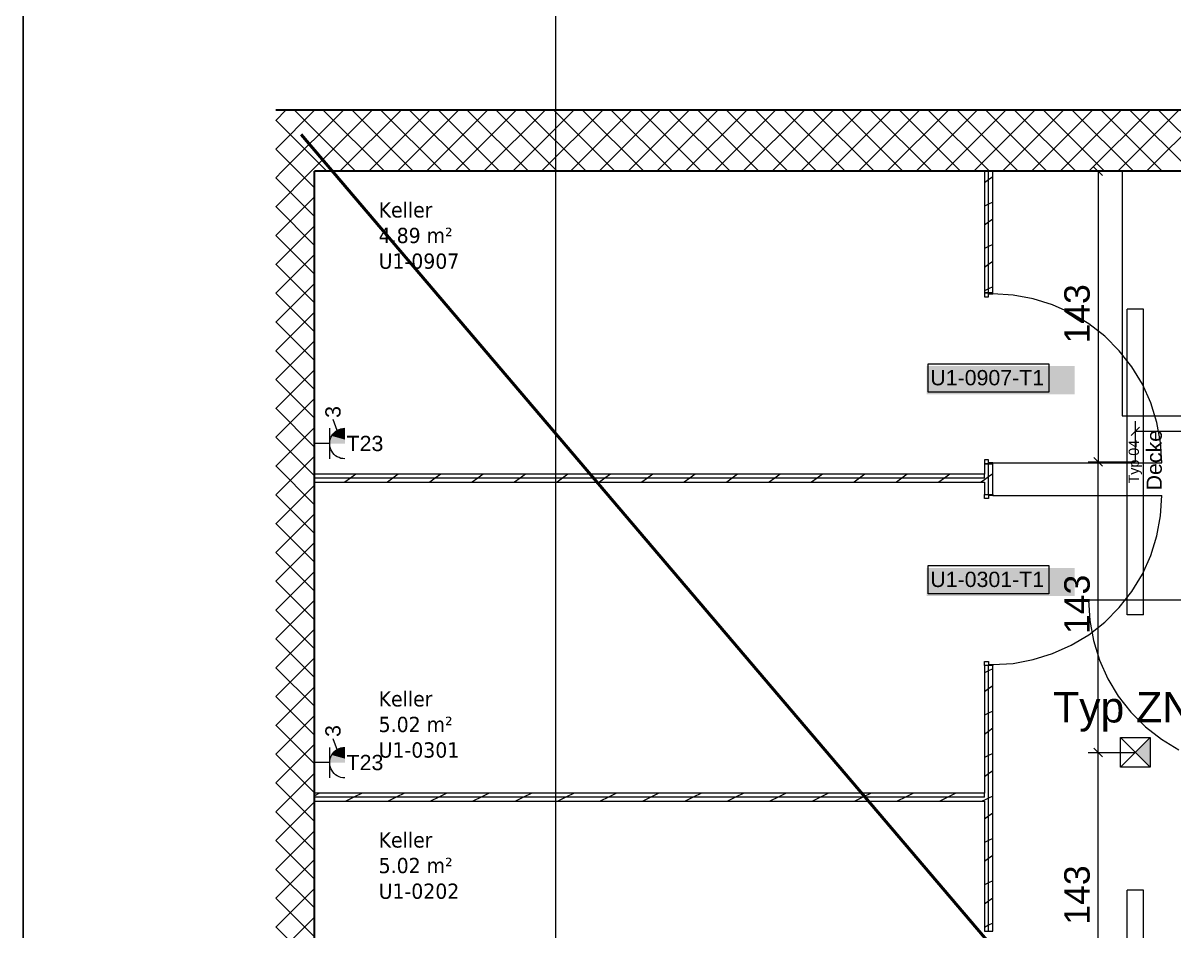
# Model space of a CAD drawing. Extents: x -1132 to 613, y -179 to 712.
# Drawn here: x -1132.4 to -1019.4, y 454.9 to 544 of the extents above; entities that cross this region are included whole.
import ezdxf
from ezdxf.lldxf.tags import DXFTag

# ---------------------------------------------------------------- set-up
doc = ezdxf.new("R2010")
doc.units = 0
doc.layers.get('0').update_dxf_attribs({"lineweight": 13})
for name, color, linetype, lineweight in [('A-AREA-____-IDEN', 7, 'Continuous', 5), ('A-DETL-GENF-HDLN', 7, '_Verdeckte Linien_', 9), ('A-DOOR-____-IDEN', 7, 'Continuous', 5), ('A-DOOR-FRAM-MCUT', 7, 'Continuous', 9), ('A-DOOR-OPNG-OTLN', 7, 'Continuous', 9), ('A-WALL-____-MCUT', 7, 'Continuous', 35), ('A-WALL-____-PATT', 7, 'Continuous', 35), ('A-WALL-FNSH-MCUT', 7, 'Continuous', 35), ('S-GRID-____-OTLN', 7, 'Continuous', 5)]:
    doc.layers.add(name, color=color, linetype=linetype, lineweight=lineweight)
for name, color, linetype, lineweight, true_color in [('EL01_VVV_Mass', 7, 'Continuous', 13, 0xb2b200), ('EL01_WAN_Kraft', 1, 'Continuous', 13, 0xff0000), ('EL01_WAN_Leuchten', 7, 'Continuous', 13, 0x0080ff), ('EL01_WAN_Leuchtentyp', 7, 'Continuous', 13, 0x0099ff), ('EL01_WAN_Notbeleuchtungen', 7, 'Continuous', 13, 0x009900), ('EL01_WAN_Notbeleuchtungentyp', 7, 'Continuous', 13, 0x009900), ('X_Geometrie', 3, 'Continuous', 50, 0x00ff00)]:
    doc.layers.add(name, color=color, linetype=linetype, lineweight=lineweight, true_color=true_color)
doc.styles.get("Standard").update_dxf_attribs({"font": 'arial.ttf'})
tags = doc.linetypes.add('_Rasterlinie_', pattern=[0.375, 0.2, -0.05, 0.075, -0.05]).pattern_tags.tags
tags[10:11] = [DXFTag(74, 4), DXFTag(75, 0), DXFTag(340, '0'), DXFTag(46, 1.0), DXFTag(50, 0.0), DXFTag(44, 0.0), DXFTag(45, 0.0)]
tags[8:9] = [DXFTag(74, 4), DXFTag(75, 0), DXFTag(340, '0'), DXFTag(46, 1.0), DXFTag(50, 0.0), DXFTag(44, 0.0), DXFTag(45, 0.0)]
tags[6:7] = [DXFTag(74, 4), DXFTag(75, 0), DXFTag(340, '0'), DXFTag(46, 1.0), DXFTag(50, 0.0), DXFTag(44, 0.0), DXFTag(45, 0.0)]
tags[4:5] = [DXFTag(74, 4), DXFTag(75, 0), DXFTag(340, '0'), DXFTag(46, 1.0), DXFTag(50, 0.0), DXFTag(44, 0.0), DXFTag(45, 0.0)]
tags = doc.linetypes.add('_Verdeckte Linien_', pattern=[0.15, 0.1, -0.05]).pattern_tags.tags
tags[6:7] = [DXFTag(74, 4), DXFTag(75, 0), DXFTag(340, '0'), DXFTag(46, 1.0), DXFTag(50, 0.0), DXFTag(44, 0.0), DXFTag(45, 0.0)]
tags[4:5] = [DXFTag(74, 4), DXFTag(75, 0), DXFTag(340, '0'), DXFTag(46, 1.0), DXFTag(50, 0.0), DXFTag(44, 0.0), DXFTag(45, 0.0)]

# ---------------------------------------------------------------- blocks, each defined once
blk = doc.blocks.new('Referenz-A0UNPDE96I', base_point=(-1115.89, -117.37))
at = {"layer": 'A-DETL-GENF-HDLN', "color": 0, "linetype": '_Verdeckte Linien_', "ltscale": 0.13}
for p, q in [((-1011.51, 529.48), (-1024.51, 529.48)), ((-1024.51, 529.48), (-1024.51, 505.48)), ((-1024.51, 505.48), (-992.51, 505.48))]:
    blk.add_line(p, q, dxfattribs=at)
at = {"layer": 'A-DOOR-____-IDEN', "color": 0, "linetype": 'Continuous', "ltscale": 0.13}
for p, q in [((-1043.54, 510.59), (-1031.7, 510.59)), ((-1043.54, 507.81), (-1043.54, 510.59)), ((-1031.7, 510.59), (-1031.7, 507.81)), ((-1031.7, 507.81), (-1043.54, 507.81)), ((-1043.54, 490.79), (-1031.7, 490.79)), ((-1043.54, 488.01), (-1043.54, 490.79)), ((-1031.7, 490.79), (-1031.7, 488.01)), ((-1031.7, 488.01), (-1043.54, 488.01))]:
    blk.add_line(p, q, dxfattribs=at)
at = {"layer": 'A-DOOR-____-IDEN', "color": 7, "linetype": 'Continuous', "ltscale": 0.13, "true_color": 0xffffff}
for points in [[(-1043.71, 507.59), (-1029.17, 507.59), (-1043.71, 510.35)], [(-1029.17, 507.59), (-1043.71, 510.35), (-1029.17, 510.35)], [(-1043.71, 487.79), (-1029.17, 487.79), (-1043.71, 490.55)], [(-1029.17, 487.79), (-1043.71, 490.55), (-1029.17, 490.55)]]:
    blk.add_solid(points, dxfattribs=at)
at = {"layer": 'A-DOOR-FRAM-MCUT', "color": 0, "linetype": 'Continuous', "ltscale": 0.13}
for p, q in [((-1037.21, 517.55), (-1038.01, 517.55)), ((-1038.01, 517.55), (-1038.01, 517.15)), ((-1038.01, 517.15), (-1037.61, 517.15)), ((-1037.61, 517.15), (-1037.61, 517.45)), ((-1037.61, 517.45), (-1037.21, 517.45)), ((-1037.21, 517.45), (-1037.21, 517.55)), ((-1037.61, 501.15), (-1038.01, 501.15)), ((-1038.01, 501.15), (-1038.01, 500.75)), ((-1038.01, 500.75), (-1037.21, 500.75)), ((-1037.61, 500.85), (-1037.61, 501.15)), ((-1037.21, 500.85), (-1037.61, 500.85)), ((-1037.21, 500.75), (-1037.21, 500.85)), ((-1038.01, 497.75), (-1037.21, 497.75)), ((-1038.01, 497.35), (-1038.01, 497.75)), ((-1037.61, 497.35), (-1038.01, 497.35)), ((-1037.61, 497.65), (-1037.61, 497.35)), ((-1037.21, 497.65), (-1037.61, 497.65)), ((-1037.21, 497.75), (-1037.21, 497.65)), ((-1038.01, 481.35), (-1037.61, 481.35)), ((-1038.01, 480.95), (-1038.01, 481.35)), ((-1037.21, 480.95), (-1038.01, 480.95)), ((-1037.61, 481.35), (-1037.61, 481.05)), ((-1037.61, 481.05), (-1037.21, 481.05)), ((-1037.21, 481.05), (-1037.21, 480.95))]:
    blk.add_line(p, q, dxfattribs=at)
at = {"layer": 'A-DOOR-OPNG-OTLN', "color": 0, "linetype": 'Continuous', "ltscale": 0.13}
for p, q in [((-1035.21, 517.33), (-1037.21, 517.45)), ((-1033.24, 516.97), (-1035.21, 517.33)), ((-1031.33, 516.37), (-1033.24, 516.97)), ((-1029.5, 515.55), (-1031.33, 516.37)), ((-1027.78, 514.51), (-1029.5, 515.55)), ((-1026.21, 513.28), (-1027.78, 514.51)), ((-1024.79, 511.86), (-1026.21, 513.28)), ((-1023.55, 510.28), (-1024.79, 511.86)), ((-1022.52, 508.57), (-1023.55, 510.28)), ((-1021.69, 506.74), (-1022.52, 508.57)), ((-1021.1, 504.83), (-1021.69, 506.74)), ((-1020.74, 502.85), (-1021.1, 504.83)), ((-1020.61, 500.85), (-1020.74, 502.85)), ((-1037.21, 500.85), (-1020.61, 500.85)), ((-1037.21, 497.65), (-1020.61, 497.65)), ((-1020.74, 495.65), (-1020.61, 497.65)), ((-1021.1, 493.68), (-1020.74, 495.65)), ((-1021.69, 491.77), (-1021.1, 493.68)), ((-1022.52, 489.94), (-1021.69, 491.77)), ((-1023.55, 488.22), (-1022.52, 489.94)), ((-1024.79, 486.65), (-1023.55, 488.22)), ((-1011.21, 487.38), (-1027.81, 487.38)), ((-1027.81, 487.38), (-1027.69, 485.38)), ((-1026.21, 485.23), (-1024.79, 486.65)), ((-1027.78, 483.99), (-1026.21, 485.23)), ((-1027.69, 485.38), (-1027.33, 483.41)), ((-1029.5, 482.95), (-1027.78, 483.99)), ((-1031.33, 482.13), (-1029.5, 482.95)), ((-1027.33, 483.41), (-1026.74, 481.49)), ((-1035.21, 481.17), (-1033.24, 481.54)), ((-1033.24, 481.54), (-1031.33, 482.13)), ((-1026.74, 481.49), (-1025.91, 479.66)), ((-1037.21, 481.05), (-1035.21, 481.17)), ((-1025.91, 479.66), (-1024.88, 477.95)), ((-1024.88, 477.95), (-1023.64, 476.37)), ((-1023.64, 476.37), (-1022.22, 474.95)), ((-1022.22, 474.95), (-1020.64, 473.72)), ((-1020.64, 473.72), (-1018.93, 472.68))]:
    blk.add_line(p, q, dxfattribs=at)
at = {"layer": 'A-WALL-____-MCUT', "color": 0, "linetype": 'Continuous', "ltscale": 0.35}
for p, q in [((-846.41, 535.48), (-1107.61, 535.48)), ((-1103.81, 498.95), (-1103.81, 529.48)), ((-992.51, 529.48), (-1103.81, 529.48)), ((-1103.81, 373.68), (-1103.81, 498.95))]:
    blk.add_line(p, q, dxfattribs=at)
at = {"layer": 'A-WALL-____-MCUT', "color": 0, "linetype": 'Continuous', "lineweight": 9, "ltscale": 0.13}
for p, q in [((-1037.61, 517.55), (-1037.61, 529.48)), ((-1037.61, 497.75), (-1037.61, 500.75)), ((-1038.01, 499.35), (-1038.01, 499.75)), ((-1038.01, 499.35), (-1103.81, 499.35)), ((-1037.61, 454.9), (-1037.61, 480.95)), ((-1038.01, 468.03), (-1103.81, 468.03)), ((-1038.01, 468.03), (-1038.01, 468.43))]:
    blk.add_line(p, q, dxfattribs=at)
at = {"layer": 'A-WALL-____-PATT', "color": 0, "linetype": 'Continuous', "lineweight": 9, "ltscale": 0.13}
for p, q in [((-1107.61, 534.48), (-1106.62, 535.48)), ((-1107.61, 531.65), (-1103.79, 535.48)), ((-1106.96, 529.48), (-1100.96, 535.48)), ((-1099.77, 529.48), (-1105.77, 535.48)), ((-1104.13, 529.48), (-1098.13, 535.48)), ((-1096.94, 529.48), (-1102.94, 535.48)), ((-1101.3, 529.48), (-1095.3, 535.48)), ((-1094.11, 529.48), (-1100.11, 535.48)), ((-1098.47, 529.48), (-1092.47, 535.48)), ((-1091.28, 529.48), (-1097.28, 535.48)), ((-1095.65, 529.48), (-1089.65, 535.48)), ((-1088.46, 529.48), (-1094.46, 535.48)), ((-1092.82, 529.48), (-1086.82, 535.48)), ((-1085.63, 529.48), (-1091.63, 535.48)), ((-1089.99, 529.48), (-1083.99, 535.48)), ((-1082.8, 529.48), (-1088.8, 535.48)), ((-1087.16, 529.48), (-1081.16, 535.48)), ((-1079.97, 529.48), (-1085.97, 535.48)), ((-1084.33, 529.48), (-1078.33, 535.48)), ((-1077.14, 529.48), (-1083.14, 535.48)), ((-1081.5, 529.48), (-1075.5, 535.48)), ((-1074.31, 529.48), (-1080.31, 535.48)), ((-1078.68, 529.48), (-1072.68, 535.48)), ((-1071.48, 529.48), (-1077.48, 535.48)), ((-1075.85, 529.48), (-1069.85, 535.48)), ((-1068.66, 529.48), (-1074.66, 535.48)), ((-1073.02, 529.48), (-1067.02, 535.48)), ((-1065.83, 529.48), (-1071.83, 535.48)), ((-1070.19, 529.48), (-1064.19, 535.48)), ((-1063, 529.48), (-1069, 535.48)), ((-1067.36, 529.48), (-1061.36, 535.48)), ((-1060.17, 529.48), (-1066.17, 535.48)), ((-1064.53, 529.48), (-1058.53, 535.48)), ((-1057.34, 529.48), (-1063.34, 535.48)), ((-1061.7, 529.48), (-1055.7, 535.48)), ((-1054.51, 529.48), (-1060.51, 535.48)), ((-1058.88, 529.48), (-1052.88, 535.48)), ((-1051.69, 529.48), (-1057.69, 535.48)), ((-1056.05, 529.48), (-1050.05, 535.48)), ((-1048.86, 529.48), (-1054.86, 535.48)), ((-1053.22, 529.48), (-1047.22, 535.48)), ((-1046.03, 529.48), (-1052.03, 535.48)), ((-1050.39, 529.48), (-1044.39, 535.48)), ((-1043.2, 529.48), (-1049.2, 535.48)), ((-1047.56, 529.48), (-1041.56, 535.48)), ((-1040.37, 529.48), (-1046.37, 535.48)), ((-1044.73, 529.48), (-1038.73, 535.48)), ((-1037.54, 529.48), (-1043.54, 535.48)), ((-1041.91, 529.48), (-1035.91, 535.48)), ((-1034.71, 529.48), (-1040.71, 535.48)), ((-1039.08, 529.48), (-1033.08, 535.48)), ((-1031.89, 529.48), (-1037.89, 535.48)), ((-1036.25, 529.48), (-1030.25, 535.48)), ((-1029.06, 529.48), (-1035.06, 535.48)), ((-1033.42, 529.48), (-1027.42, 535.48)), ((-1026.23, 529.48), (-1032.23, 535.48)), ((-1030.59, 529.48), (-1024.59, 535.48)), ((-1023.4, 529.48), (-1029.4, 535.48)), ((-1027.76, 529.48), (-1021.76, 535.48)), ((-1020.57, 529.48), (-1026.57, 535.48)), ((-1024.94, 529.48), (-1018.94, 535.48)), ((-1017.74, 529.48), (-1023.74, 535.48)), ((-1022.11, 529.48), (-1016.11, 535.48)), ((-1014.92, 529.48), (-1020.92, 535.48)), ((-1102.6, 529.48), (-1107.61, 534.49)), ((-1105.43, 529.48), (-1107.61, 531.66)), ((-1107.61, 528.83), (-1106.96, 529.48)), ((-1107.61, 526), (-1104.13, 529.48)), ((-1103.81, 527.87), (-1105.43, 529.48)), ((-1037.21, 528.95), (-1037.61, 528.65)), ((-1103.81, 525.04), (-1107.61, 528.84)), ((-1037.61, 528.65), (-1038.01, 528.35)), ((-1107.61, 523.17), (-1103.81, 526.97)), ((-1103.81, 522.21), (-1107.61, 526.01)), ((-1037.61, 526.26), (-1038.01, 526.06)), ((-1037.21, 526.46), (-1037.61, 526.26)), ((-1037.61, 524.48), (-1038.01, 524.18)), ((-1037.21, 524.78), (-1037.61, 524.48)), ((-1107.61, 520.34), (-1103.81, 524.14)), ((-1103.81, 519.38), (-1107.61, 523.18)), ((-1037.61, 522.09), (-1038.01, 521.89)), ((-1037.21, 522.29), (-1037.61, 522.09)), ((-1107.61, 517.51), (-1103.81, 521.31)), ((-1103.81, 516.55), (-1107.61, 520.35)), ((-1037.61, 520.32), (-1038.01, 520.02)), ((-1037.21, 520.62), (-1037.61, 520.32)), ((-1107.61, 514.68), (-1103.81, 518.48)), ((-1037.61, 517.93), (-1038.01, 517.73)), ((-1037.21, 518.13), (-1037.61, 517.93)), ((-1103.81, 513.73), (-1107.61, 517.52)), ((-1107.61, 511.85), (-1103.81, 515.65)), ((-1103.81, 510.9), (-1107.61, 514.69)), ((-1107.61, 509.03), (-1103.81, 512.82)), ((-1103.81, 508.07), (-1107.61, 511.87)), ((-1107.61, 506.2), (-1103.81, 510)), ((-1103.81, 505.24), (-1107.61, 509.04)), ((-1107.61, 503.37), (-1103.81, 507.17)), ((-1103.81, 502.41), (-1107.61, 506.21)), ((-1107.61, 500.54), (-1103.81, 504.34)), ((-1103.81, 499.58), (-1107.61, 503.38)), ((-1107.61, 497.71), (-1103.81, 501.51)), ((-1103.81, 496.75), (-1107.61, 500.55)), ((-1099.74, 499.75), (-1100.27, 499.35)), ((-1095.58, 499.75), (-1096.11, 499.35)), ((-1091.41, 499.75), (-1091.94, 499.35)), ((-1087.25, 499.75), (-1087.78, 499.35)), ((-1083.08, 499.75), (-1083.61, 499.35)), ((-1078.92, 499.75), (-1079.45, 499.35)), ((-1074.75, 499.75), (-1075.28, 499.35)), ((-1070.59, 499.75), (-1071.12, 499.35)), ((-1066.42, 499.75), (-1066.95, 499.35)), ((-1062.26, 499.75), (-1062.79, 499.35)), ((-1058.09, 499.75), (-1058.62, 499.35)), ((-1053.93, 499.75), (-1054.46, 499.35)), ((-1049.76, 499.75), (-1050.29, 499.35)), ((-1045.6, 499.75), (-1046.13, 499.35)), ((-1041.43, 499.75), (-1041.96, 499.35)), ((-1037.61, 499.49), (-1038.01, 499.19)), ((-1037.21, 499.79), (-1037.61, 499.49)), ((-1107.61, 494.88), (-1103.81, 498.68)), ((-1100.27, 499.35), (-1100.81, 498.95)), ((-1096.11, 499.35), (-1096.64, 498.95)), ((-1091.94, 499.35), (-1092.48, 498.95)), ((-1087.78, 499.35), (-1088.31, 498.95)), ((-1083.61, 499.35), (-1084.15, 498.95)), ((-1079.45, 499.35), (-1079.98, 498.95)), ((-1075.28, 499.35), (-1075.82, 498.95)), ((-1071.12, 499.35), (-1071.65, 498.95)), ((-1066.95, 499.35), (-1067.49, 498.95)), ((-1062.79, 499.35), (-1063.32, 498.95)), ((-1058.62, 499.35), (-1059.16, 498.95)), ((-1054.46, 499.35), (-1054.99, 498.95)), ((-1050.29, 499.35), (-1050.83, 498.95)), ((-1046.13, 499.35), (-1046.66, 498.95)), ((-1041.96, 499.35), (-1042.5, 498.95)), ((-1038.01, 499.19), (-1038.33, 498.95)), ((-1103.81, 493.93), (-1107.61, 497.72)), ((-1107.61, 492.06), (-1103.81, 495.85)), ((-1103.81, 491.1), (-1107.61, 494.9)), ((-1107.61, 489.23), (-1103.81, 493.03)), ((-1103.81, 488.27), (-1107.61, 492.07)), ((-1107.61, 486.4), (-1103.81, 490.2)), ((-1103.81, 485.44), (-1107.61, 489.24)), ((-1107.61, 483.57), (-1103.81, 487.37)), ((-1103.81, 482.61), (-1107.61, 486.41)), ((-1107.61, 480.74), (-1103.81, 484.54)), ((-1103.81, 479.78), (-1107.61, 483.58)), ((-1107.61, 477.91), (-1103.81, 481.71)), ((-1103.81, 476.96), (-1107.61, 480.75)), ((-1037.61, 480.45), (-1038.01, 480.25)), ((-1037.21, 480.65), (-1037.61, 480.45)), ((-1107.61, 475.09), (-1103.81, 478.88)), ((-1037.61, 478.67), (-1038.01, 478.37)), ((-1037.21, 478.97), (-1037.61, 478.67)), ((-1103.81, 474.13), (-1107.61, 477.92)), ((-1107.61, 472.26), (-1103.81, 476.05)), ((-1037.61, 476.28), (-1038.01, 476.08)), ((-1037.21, 476.48), (-1037.61, 476.28)), ((-1103.81, 471.3), (-1107.61, 475.1)), ((-1037.21, 474.8), (-1037.61, 474.5)), ((-1037.61, 474.5), (-1038.01, 474.2)), ((-1107.61, 469.43), (-1103.81, 473.23)), ((-1103.81, 468.47), (-1107.61, 472.27)), ((-1037.61, 472.12), (-1038.01, 471.92)), ((-1037.21, 472.32), (-1037.61, 472.12)), ((-1107.61, 466.6), (-1103.81, 470.4)), ((-1037.61, 470.34), (-1038.01, 470.04)), ((-1037.21, 470.64), (-1037.61, 470.34)), ((-1103.81, 465.64), (-1107.61, 469.44)), ((-1103.3, 468.43), (-1103.81, 468.17)), ((-1099.93, 468.03), (-1100.73, 467.63)), ((-1099.13, 468.43), (-1099.93, 468.03)), ((-1095.77, 468.03), (-1096.57, 467.63)), ((-1094.97, 468.43), (-1095.77, 468.03)), ((-1091.6, 468.03), (-1092.4, 467.63)), ((-1090.8, 468.43), (-1091.6, 468.03)), ((-1087.44, 468.03), (-1088.24, 467.63)), ((-1086.64, 468.43), (-1087.44, 468.03)), ((-1083.27, 468.03), (-1084.07, 467.63)), ((-1082.47, 468.43), (-1083.27, 468.03)), ((-1079.11, 468.03), (-1079.91, 467.63)), ((-1078.31, 468.43), (-1079.11, 468.03)), ((-1074.94, 468.03), (-1075.74, 467.63)), ((-1074.14, 468.43), (-1074.94, 468.03)), ((-1070.78, 468.03), (-1071.58, 467.63)), ((-1069.98, 468.43), (-1070.78, 468.03)), ((-1066.61, 468.03), (-1067.41, 467.63)), ((-1065.81, 468.43), (-1066.61, 468.03)), ((-1062.45, 468.03), (-1063.25, 467.63)), ((-1061.65, 468.43), (-1062.45, 468.03)), ((-1058.28, 468.03), (-1059.08, 467.63)), ((-1057.48, 468.43), (-1058.28, 468.03)), ((-1054.12, 468.03), (-1054.92, 467.63)), ((-1053.32, 468.43), (-1054.12, 468.03)), ((-1049.95, 468.03), (-1050.75, 467.63)), ((-1049.15, 468.43), (-1049.95, 468.03)), ((-1045.79, 468.03), (-1046.59, 467.63)), ((-1044.99, 468.43), (-1045.79, 468.03)), ((-1041.62, 468.03), (-1042.42, 467.63)), ((-1040.82, 468.43), (-1041.62, 468.03)), ((-1037.61, 467.95), (-1038.01, 467.75)), ((-1037.21, 468.15), (-1037.61, 467.95)), ((-1107.61, 463.77), (-1103.81, 467.57)), ((-1038.01, 467.75), (-1038.26, 467.63)), ((-1103.81, 462.81), (-1107.61, 466.61)), ((-1037.61, 466.17), (-1038.01, 465.87)), ((-1037.21, 466.47), (-1037.61, 466.17)), ((-1107.61, 460.94), (-1103.81, 464.74)), ((-1103.81, 459.99), (-1107.61, 463.78)), ((-1037.61, 463.79), (-1038.01, 463.59)), ((-1037.21, 463.99), (-1037.61, 463.79)), ((-1037.21, 462.31), (-1037.61, 462.01)), ((-1107.61, 458.11), (-1103.81, 461.91)), ((-1037.61, 462.01), (-1038.01, 461.71)), ((-1103.81, 457.16), (-1107.61, 460.95)), ((-1107.61, 455.29), (-1103.81, 459.08)), ((-1037.61, 459.62), (-1038.01, 459.42)), ((-1037.21, 459.82), (-1037.61, 459.62)), ((-1103.81, 454.33), (-1107.61, 458.13)), ((-1037.61, 457.84), (-1038.01, 457.54)), ((-1037.21, 458.14), (-1037.61, 457.84)), ((-1107.61, 452.46), (-1103.81, 456.26)), ((-1037.61, 455.46), (-1038.01, 455.26)), ((-1037.21, 455.66), (-1037.61, 455.46)), ((-1103.81, 451.5), (-1107.61, 455.3))]:
    blk.add_line(p, q, dxfattribs=at)
at = {"layer": 'A-WALL-FNSH-MCUT', "color": 0, "linetype": 'Continuous', "lineweight": 9, "ltscale": 0.13}
for p, q in [((-1038.01, 529.48), (-1038.01, 517.55)), ((-1037.21, 517.55), (-1037.21, 529.48)), ((-1038.01, 517.55), (-1037.21, 517.55)), ((-1038.01, 500.75), (-1038.01, 499.75)), ((-1037.21, 500.75), (-1038.01, 500.75)), ((-1037.21, 497.75), (-1037.21, 500.75)), ((-1038.01, 499.75), (-1103.81, 499.75)), ((-1103.81, 498.95), (-1038.01, 498.95)), ((-1038.01, 498.95), (-1038.01, 497.75)), ((-1038.01, 497.75), (-1037.21, 497.75)), ((-1038.01, 480.95), (-1038.01, 468.43)), ((-1037.21, 480.95), (-1038.01, 480.95)), ((-1037.21, 454.9), (-1037.21, 480.95)), ((-1038.01, 468.43), (-1103.81, 468.43)), ((-1103.81, 467.63), (-1038.01, 467.63)), ((-1038.01, 467.63), (-1038.01, 454.9)), ((-1038.01, 454.9), (-1037.21, 454.9))]:
    blk.add_line(p, q, dxfattribs=at)
at = {"layer": 'S-GRID-____-OTLN', "color": 0, "linetype": '_Rasterlinie_', "ltscale": 0.13}
blk.add_line((-1080.11, -113.6), (-1080.11, 631.48), dxfattribs=at)
at = {"layer": 'X_Geometrie', "color": 0, "linetype": 'Continuous', "ltscale": 0.5}
blk.add_line((-1105.11, 533.1), (-970.88, 375.45), dxfattribs=at)
at = {"layer": 'A-AREA-____-IDEN', "color": 0, "linetype": 'Continuous', "ltscale": 0.13, "char_height": 1.5, "attachment_point": 1}
for s, insert in [('{\\W0.9;\\fVerdana;Keller}', (-1097.5, 526.44)), ('{\\W0.9;\\fVerdana;4.89 m²}', (-1097.5, 523.93)), ('{\\W0.9;\\fVerdana;U1-0907}', (-1097.5, 521.41)), ('{\\W0.9;\\fVerdana;Keller}', (-1097.5, 478.44)), ('{\\W0.9;\\fVerdana;5.02 m²}', (-1097.5, 475.93)), ('{\\W0.9;\\fVerdana;U1-0301}', (-1097.5, 473.42)), ('{\\W0.9;\\fVerdana;Keller}', (-1097.5, 464.59)), ('{\\W0.9;\\fVerdana;5.02 m²}', (-1097.5, 462.08)), ('{\\W0.9;\\fVerdana;U1-0202}', (-1097.5, 459.56))]:
    blk.add_mtext(s, dxfattribs=dict(at, insert=insert))
at = {"layer": 'A-DOOR-____-IDEN', "color": 0, "linetype": 'Continuous', "ltscale": 0.13, "char_height": 1.5, "attachment_point": 1}
for s, insert in [('{\\fArial;U1-0907-T1}', (-1043.34, 509.97)), ('{\\fArial;U1-0301-T1}', (-1043.34, 490.17))]:
    blk.add_mtext(s, dxfattribs=dict(at, insert=insert))
blk = doc.blocks.new('LED-Langfeldleuchte 37W-A0UNPDZV6I', base_point=(-1024.01, 428.9))
at = {"color": 0, "lineweight": -2}
for p, q in [((-1024.01, 428.9), (-1024.01, 458.9)), ((-1022.41, 458.9), (-1024.01, 458.9)), ((-1022.41, 428.9), (-1022.41, 458.9)), ((-1022.41, 428.9), (-1024.01, 428.9))]:
    blk.add_line(p, q, dxfattribs=at)
blk = doc.blocks.new('LED-Langfeldleuchte 37W-A0UNPE0V6I', base_point=(-1024.01, 485.95))
at = {"color": 0, "lineweight": -2}
for p, q in [((-1024.01, 485.95), (-1024.01, 515.95)), ((-1022.41, 515.95), (-1024.01, 515.95)), ((-1022.41, 485.95), (-1022.41, 515.95)), ((-1022.41, 485.95), (-1024.01, 485.95))]:
    blk.add_line(p, q, dxfattribs=at)
blk = doc.blocks.new('Bemerkung 1-A0UNPE0X6I', base_point=(-1023.86, 498.84))
at = {"color": 0, "lineweight": -2, "insert": (-1023.86, 498.84), "char_height": 1, "attachment_point": 1, "rotation": 90}
blk.add_mtext('{\\fArial;Typ 04}', dxfattribs=at)
blk = doc.blocks.new('Absolute Höhe-A0UNPE0Z6I', base_point=(-1022.11, 498.15))
at = {"color": 0, "lineweight": -2, "insert": (-1022.11, 498.15), "char_height": 1.5, "attachment_point": 1, "rotation": 90}
blk.add_mtext('{\\fArial;Decke}', dxfattribs=at)
blk = doc.blocks.new('Notleuchte eckig-A0UNPEJH6I', base_point=(-1024.67, 470.97))
at = {"color": 0, "lineweight": -2}
for p, q in [((-1024.67, 473.89), (-1021.75, 470.97)), ((-1024.67, 470.97), (-1021.75, 473.89)), ((-1024.67, 470.97), (-1024.67, 473.89)), ((-1024.67, 473.89), (-1021.75, 473.89)), ((-1021.75, 473.89), (-1021.75, 470.97)), ((-1021.75, 470.97), (-1024.67, 470.97))]:
    blk.add_line(p, q, dxfattribs=at)
for points in [[(-1021.75, 472.43), (-1023.21, 472.43), (-1021.75, 473.89)], [(-1021.75, 470.97), (-1021.75, 472.43), (-1023.21, 472.43)]]:
    blk.add_solid(points, dxfattribs=at)
blk = doc.blocks.new('Bemerkung 1-A0UNPEJJ6I', base_point=(-1031.28, 475.37))
at = {"color": 0, "lineweight": -2, "insert": (-1031.28, 478.37), "char_height": 3, "attachment_point": 1}
blk.add_mtext('{\\fArial;Typ ZN1}', dxfattribs=at)
blk = doc.blocks.new('Maß-A0UNPF8B6I', base_point=(-1030.19, 443.49))
at = {"color": 0, "lineweight": -2}
for p, q in [((-1027.85, 472.43), (-1023.21, 472.43)), ((-1027.27, 472.84), (-1026.44, 472.01)), ((-1026.85, 443.9), (-1026.85, 472.43)), ((-1027.27, 444.32), (-1026.44, 443.49)), ((-1027.85, 443.9), (-1023.21, 443.9))]:
    blk.add_line(p, q, dxfattribs=at)
at = {"color": 0, "lineweight": -2, "insert": (-1030.19, 455.52), "char_height": 2.5, "attachment_point": 1, "rotation": 90}
blk.add_mtext('{\\fArial;143}', dxfattribs=at)
blk = doc.blocks.new('Maß-A0UNPFA96I', base_point=(-1030.19, 472.01))
at = {"color": 0, "lineweight": -2}
for p, q in [((-1027.85, 500.95), (-1023.21, 500.95)), ((-1027.27, 501.37), (-1026.44, 500.54)), ((-1026.85, 472.43), (-1026.85, 500.95)), ((-1027.85, 472.43), (-1023.21, 472.43)), ((-1027.27, 472.84), (-1026.44, 472.01))]:
    blk.add_line(p, q, dxfattribs=at)
at = {"color": 0, "lineweight": -2, "insert": (-1030.19, 484.05), "char_height": 2.5, "attachment_point": 1, "rotation": 90}
blk.add_mtext('{\\fArial;143}', dxfattribs=at)
blk = doc.blocks.new('Maß-A0UNPFOH6I', base_point=(-1030.19, 500.54))
at = {"color": 0, "lineweight": -2}
for p, q in [((-1027.85, 529.48), (-992.51, 529.48)), ((-1026.44, 529.06), (-1027.27, 529.89)), ((-1026.85, 529.48), (-1026.85, 500.95)), ((-1027.85, 500.95), (-1023.21, 500.95)), ((-1026.44, 500.54), (-1027.27, 501.37))]:
    blk.add_line(p, q, dxfattribs=at)
at = {"color": 0, "lineweight": -2, "insert": (-1030.19, 512.57), "char_height": 2.5, "attachment_point": 1, "rotation": 90}
blk.add_mtext('{\\fArial;143}', dxfattribs=at)
blk = doc.blocks.new('Steckdose T23_ AP_ 3-fach-A0UNPFVD6I', base_point=(-1103.81, 469.93))
at = {"color": 0, "lineweight": -2}
for p, q in [((-1101.46, 472.35), (-1101.97, 473.77)), ((-1102.31, 469.93), (-1102.31, 472.93)), ((-1102, 472.34), (-1101.87, 472.49)), ((-1101.87, 472.49), (-1101.73, 472.62)), ((-1101.73, 472.62), (-1101.56, 472.73)), ((-1101.56, 472.73), (-1101.39, 472.81)), ((-1101.39, 472.81), (-1101.2, 472.88)), ((-1101.2, 472.88), (-1101.01, 472.92)), ((-1101.01, 472.92), (-1100.81, 472.93)), ((-1102.31, 471.43), (-1103.81, 471.43)), ((-1102.31, 471.43), (-1102.3, 471.62)), ((-1102.3, 471.23), (-1102.31, 471.43)), ((-1102.3, 471.62), (-1102.26, 471.82)), ((-1102.26, 471.04), (-1102.3, 471.23)), ((-1102.26, 471.82), (-1102.2, 472)), ((-1102.2, 472), (-1102.11, 472.18)), ((-1102.11, 472.18), (-1102, 472.34)), ((-1102.2, 470.85), (-1102.26, 471.04)), ((-1102.11, 470.68), (-1102.2, 470.85)), ((-1102, 470.52), (-1102.11, 470.68)), ((-1101.87, 470.37), (-1102, 470.52)), ((-1101.73, 470.24), (-1101.87, 470.37)), ((-1101.56, 470.13), (-1101.73, 470.24)), ((-1101.39, 470.04), (-1101.56, 470.13)), ((-1101.2, 469.98), (-1101.39, 470.04)), ((-1101.01, 469.94), (-1101.2, 469.98)), ((-1100.81, 469.93), (-1101.01, 469.94))]:
    blk.add_line(p, q, dxfattribs=at)
for points in [[(-1102.11, 472.18), (-1100.81, 472.18), (-1101.87, 472.49)], [(-1101.87, 472.49), (-1100.81, 472.49), (-1101.56, 472.73)], [(-1100.81, 472.18), (-1101.87, 472.49), (-1100.81, 472.49)], [(-1101.56, 472.73), (-1100.81, 472.73), (-1101.2, 472.88)], [(-1100.81, 472.49), (-1101.56, 472.73), (-1100.81, 472.73)], [(-1101.2, 472.88), (-1100.81, 472.88), (-1100.81, 472.93)], [(-1100.81, 472.73), (-1101.2, 472.88), (-1100.81, 472.88)], [(-1102.31, 471.43), (-1100.81, 471.43), (-1102.26, 471.82)], [(-1102.26, 471.82), (-1100.81, 471.82), (-1102.11, 472.18)], [(-1100.81, 471.43), (-1102.26, 471.82), (-1100.81, 471.82)], [(-1100.81, 471.82), (-1102.11, 472.18), (-1100.81, 472.18)]]:
    blk.add_solid(points, dxfattribs=at)
at = {"color": 0, "lineweight": -2, "insert": (-1102.74, 473.95), "char_height": 1.5, "attachment_point": 1, "rotation": 90}
blk.add_mtext('{\\fArial;3}', dxfattribs=at)
at = {"color": 0, "lineweight": -2, "insert": (-1100.65, 472.19), "char_height": 1.5, "attachment_point": 1}
blk.add_mtext('{\\fArial;T23}', dxfattribs=at)
blk = doc.blocks.new('Steckdose T23_ AP_ 3-fach-A0UNPG6L6I', base_point=(-1103.81, 501.25))
at = {"color": 0, "lineweight": -2}
for p, q in [((-1102.31, 501.25), (-1102.31, 504.25)), ((-1101.46, 503.68), (-1101.97, 505.1)), ((-1101.73, 503.94), (-1101.56, 504.05)), ((-1101.56, 504.05), (-1101.39, 504.14)), ((-1101.39, 504.14), (-1101.2, 504.2)), ((-1101.2, 504.2), (-1101.01, 504.24)), ((-1101.01, 504.24), (-1100.81, 504.25)), ((-1102.31, 502.75), (-1102.3, 502.95)), ((-1102.3, 502.95), (-1102.26, 503.14)), ((-1102.26, 503.14), (-1102.2, 503.33)), ((-1102.2, 503.33), (-1102.11, 503.5)), ((-1102.11, 503.5), (-1102, 503.67)), ((-1102, 503.67), (-1101.87, 503.81)), ((-1101.87, 503.81), (-1101.73, 503.94)), ((-1102.31, 502.75), (-1103.81, 502.75)), ((-1102.3, 502.56), (-1102.31, 502.75)), ((-1102.26, 502.37), (-1102.3, 502.56)), ((-1102.2, 502.18), (-1102.26, 502.37)), ((-1102.11, 502), (-1102.2, 502.18)), ((-1102, 501.84), (-1102.11, 502)), ((-1101.87, 501.69), (-1102, 501.84)), ((-1101.73, 501.56), (-1101.87, 501.69)), ((-1101.56, 501.45), (-1101.73, 501.56)), ((-1101.39, 501.37), (-1101.56, 501.45)), ((-1101.2, 501.3), (-1101.39, 501.37)), ((-1101.01, 501.27), (-1101.2, 501.3)), ((-1100.81, 501.25), (-1101.01, 501.27))]:
    blk.add_line(p, q, dxfattribs=at)
for points in [[(-1101.87, 503.81), (-1100.81, 503.81), (-1101.56, 504.05)], [(-1101.56, 504.05), (-1100.81, 504.05), (-1101.2, 504.2)], [(-1100.81, 503.81), (-1101.56, 504.05), (-1100.81, 504.05)], [(-1101.2, 504.2), (-1100.81, 504.2), (-1100.81, 504.25)], [(-1100.81, 504.05), (-1101.2, 504.2), (-1100.81, 504.2)], [(-1102.31, 502.75), (-1100.81, 502.75), (-1102.26, 503.14)], [(-1102.26, 503.14), (-1100.81, 503.14), (-1102.11, 503.5)], [(-1100.81, 502.75), (-1102.26, 503.14), (-1100.81, 503.14)], [(-1102.11, 503.5), (-1100.81, 503.5), (-1101.87, 503.81)], [(-1100.81, 503.14), (-1102.11, 503.5), (-1100.81, 503.5)], [(-1100.81, 503.5), (-1101.87, 503.81), (-1100.81, 503.81)]]:
    blk.add_solid(points, dxfattribs=at)
at = {"color": 0, "lineweight": -2, "insert": (-1102.74, 505.27), "char_height": 1.5, "attachment_point": 1, "rotation": 90}
blk.add_mtext('{\\fArial;3}', dxfattribs=at)
at = {"color": 0, "lineweight": -2, "insert": (-1100.65, 503.51), "char_height": 1.5, "attachment_point": 1}
blk.add_mtext('{\\fArial;T23}', dxfattribs=at)
blk = doc.blocks.new('Maß-A0UNPGAB6I', base_point=(-1023.63, 500.95))
at = {"color": 0, "lineweight": -2}
for p, q in [((-992.51, 502.95), (-992.51, 529.48)), ((-1023.63, 503.53), (-1022.8, 504.36)), ((-1023.21, 504.95), (-1023.21, 500.95)), ((-992.93, 503.53), (-992.1, 504.36)), ((-992.51, 503.95), (-1023.21, 503.95))]:
    blk.add_line(p, q, dxfattribs=at)
at = {"color": 0, "lineweight": -2, "insert": (-1010.5, 507.28), "char_height": 2.5, "attachment_point": 1}
blk.add_mtext('{\\fArial;154}', dxfattribs=at)

msp = doc.modelspace()

# ---------------------------------------------------------------- linework, layer by layer
at = {"color": 0, "linetype": 'ByBlock', "lineweight": -2, "ltscale": 0.13}
msp.add_line((-1132.42, 706.53), (-1132.42, -174.47), dxfattribs=at)

# ---------------------------------------------------------------- block references
at = {"color": 9, "lineweight": 25, "ltscale": 0.25, "true_color": 0xc0c0c0}
msp.add_blockref('Referenz-A0UNPDE96I', (-1115.89, -117.37), dxfattribs=at)
at = {"layer": 'EL01_VVV_Mass', "linetype": 'Continuous', "ltscale": 0.13}
for name, p in [('Maß-A0UNPFOH6I', (-1030.19, 500.54)), ('Maß-A0UNPGAB6I', (-1023.63, 500.95)), ('Maß-A0UNPFA96I', (-1030.19, 472.01)), ('Maß-A0UNPF8B6I', (-1030.19, 443.49))]:
    msp.add_blockref(name, p, dxfattribs=at)
at = {"layer": 'EL01_WAN_Kraft', "color": 1, "linetype": 'Continuous', "ltscale": 0.13, "true_color": 0xff0000}
for name, p in [('Steckdose T23_ AP_ 3-fach-A0UNPG6L6I', (-1103.81, 501.25)), ('Steckdose T23_ AP_ 3-fach-A0UNPFVD6I', (-1103.81, 469.93))]:
    msp.add_blockref(name, p, dxfattribs=at)
at = {"layer": 'EL01_WAN_Leuchten', "ltscale": 0.13}
for name, p in [('LED-Langfeldleuchte 37W-A0UNPE0V6I', (-1024.01, 485.95)), ('Absolute Höhe-A0UNPE0Z6I', (-1022.11, 498.15)), ('LED-Langfeldleuchte 37W-A0UNPDZV6I', (-1024.01, 428.9))]:
    msp.add_blockref(name, p, dxfattribs=at)
at = {"layer": 'EL01_WAN_Leuchtentyp', "ltscale": 0.13}
msp.add_blockref('Bemerkung 1-A0UNPE0X6I', (-1023.86, 498.84), dxfattribs=at)
at = {"layer": 'EL01_WAN_Notbeleuchtungen', "linetype": 'Continuous', "ltscale": 0.13}
msp.add_blockref('Notleuchte eckig-A0UNPEJH6I', (-1024.67, 470.97), dxfattribs=at)
at = {"layer": 'EL01_WAN_Notbeleuchtungentyp', "linetype": 'Continuous', "ltscale": 0.13}
msp.add_blockref('Bemerkung 1-A0UNPEJJ6I', (-1031.28, 475.37), dxfattribs=at)

doc.saveas('drawing.dxf')
